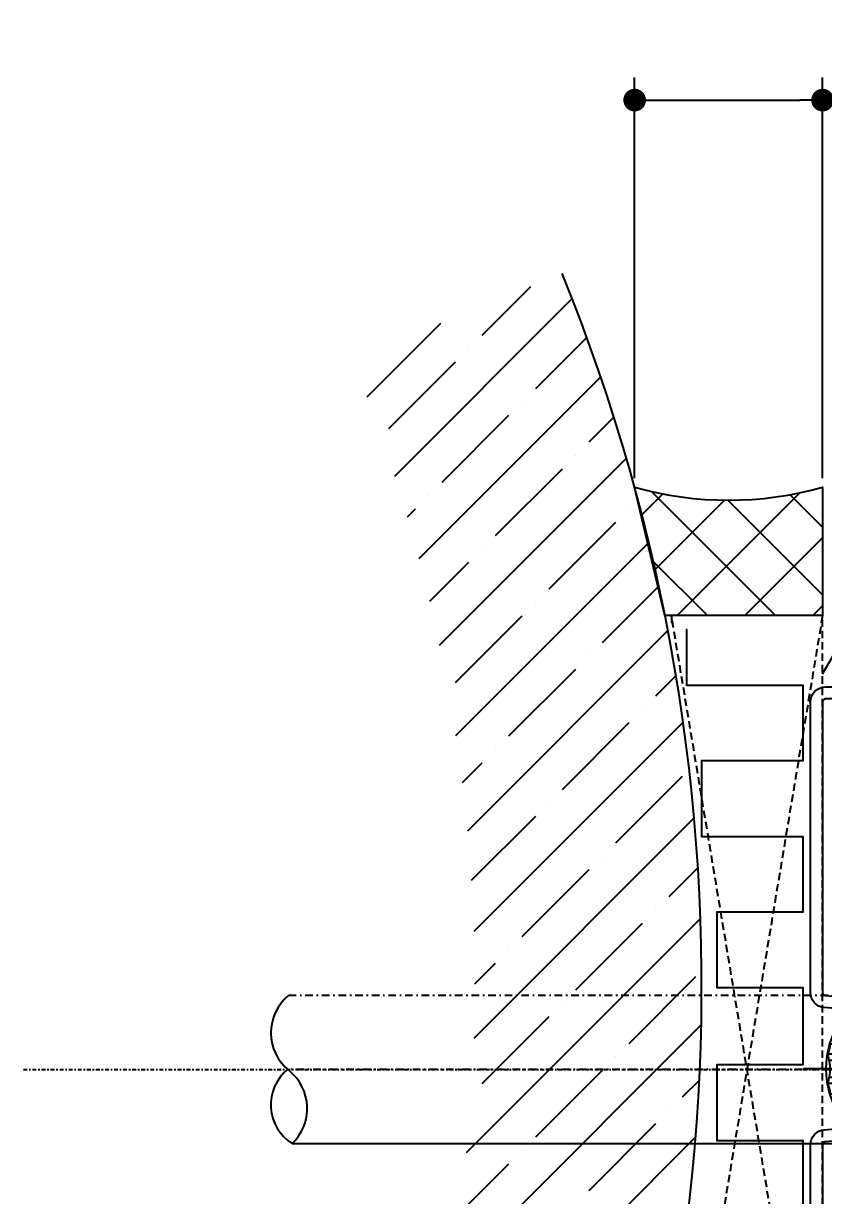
# Model space of a CAD drawing. Header units: millimetres. Extents: x -1821 to 14707, y -2864 to 1473.
# Drawn here: x 3476.9 to 3529.8, y -1168.5 to -1091 of the extents above; entities that cross this region are included whole.
import ezdxf

# ---------------------------------------------------------------- set-up
doc = ezdxf.new("R2010")
doc.units = ezdxf.units.MM
for name, pattern in [('AUSGEZOGEN', [0]), ('CENTER', [50.800000000000004, 31.75, -6.35, 6.35, -6.35]), ('DASHDOT', [1, 0.5, -0.25, 0, -0.25]), ('GESTRICHELT', [0.75, 0.5, -0.25]), ('VERDECKT', [9.524999999999999, 6.35, -3.175])]:
    doc.linetypes.add(name, pattern=pattern)
for name, color, linetype in [('00TXT', 7, 'AUSGEZOGEN'), ('CENT_18', 3, 'CENTER'), ('CENT_25', 2, 'DASHDOT'), ('CENTER25', 2, 'CENTER'), ('CONST25', 2, 'Continuous'), ('CONST35', 7, 'Continuous'), ('HIDE_18', 3, 'VERDECKT'), ('HIDE_25', 2, 'GESTRICHELT')]:
    doc.layers.add(name, color=color, linetype=linetype)
doc.layers.add('AM_5', color=3, linetype='Continuous', lineweight=25)
doc.styles.add('BEMSTIL', font='8SIMPLEX.SHX', dxfattribs={"width": 0.85})
doc.dimstyles.new('Dok-1zu2-PUNKT$0', dxfattribs={"dimscale": 0.5, "dimtxt": 3.4, "dimasz": 1.5, "dimexe": 1.5, "dimexo": 0.6, "dimgap": 1.5, "dimtad": 0, "dimlfac": 2, "dimdsep": 46, "dimtxsty": 'BEMSTIL', "dimblk": 'PUNKT', "dimblk1": 'PUNKT', "dimblk2": 'PUNKT', "dimcen": 0, "dimclrd": 3, "dimclre": 3, "dimclrt": 3, "dimadec": 0, "dimazin": 0, "dimtfac": 0.7, "dimtofl": 0, "dimtmove": 0, "dimatfit": 3, "dimfxl": 1, "dimtolj": 1, "dimarcsym": 0})

# ---------------------------------------------------------------- blocks, each defined once
blk = doc.blocks.new('*X91')
at = {"color": 0}
for p, q in [((50.38135815360881, 237.7646551739766), (53.59820795754949, 240.9815049779173)), ((44.59498402146245, 228.4427471299648), (56.33094534379565, 240.178708452298)), ((42.76008355167346, 233.6789144720413), (47.63502563103347, 238.5538565514013)), ((53.91689205954153, 234.2291212680439), (57.3008982065152, 237.6131274150176)), ((49.49747467712562, 236.8807716974934), (49.49747467712562, 236.8807716974934)), ((44.19417381822652, 231.5774708385943), (48.61359120064244, 235.9968882210102)), ((46.20153772520939, 222.9782330218463), (58.22344012027797, 235.0001354169148)), ((53.03300858305835, 233.3452377915607), (53.03300858305835, 233.3452377915607)), ((47.72970772415924, 228.0419369326616), (52.14912510657516, 232.4613543150775)), ((57.45242596547426, 230.6935873621112), (59.0970380917972, 232.3381994884341)), ((47.55945409189601, 217.2650815766674), (59.91999751748301, 229.6256250022544)), ((56.56854248899108, 229.809703885628), (56.56854248899108, 229.809703885628)), ((51.26524163009197, 224.5064030267289), (55.68465901250789, 228.9258204091448)), ((46.84582424767606, 227.1580534561784), (46.84582424767606, 227.1580534561784)), ((45.42795998390797, 225.7401891924103), (45.96194077119287, 226.2741699796952)), ((60.10407639492381, 226.2741699796952), (60.10407639492381, 226.2741699796952)), ((54.8007755360247, 220.9708691207961), (59.22019291844062, 225.3902865032121)), ((48.64281709249195, 211.2773767653979), (61.40628741346819, 224.0408470863741)), ((50.38135815360879, 223.6225195502457), (50.38135815360879, 223.6225195502457)), ((46.91304264743235, 220.1542040440692), (49.4974746771256, 222.7386360737625)), ((58.33630944195745, 217.4353352148634), (62.06521638309789, 221.1642421560038)), ((53.91689205954152, 220.0869856443129), (53.91689205954152, 220.0869856443129)), ((48.61359120064241, 214.7836847854138), (53.03300858305833, 219.2031021678297)), ((49.41791885066996, 204.9814107117104), (62.66464028948302, 218.2281321505235)), ((57.45242596547427, 216.5514517383802), (57.45242596547427, 216.5514517383802)), ((52.14912510657516, 211.2481508794811), (56.56854248899108, 215.667568261897)), ((61.87184334789018, 213.8998013089307), (63.20165914096722, 215.2296171020077)), ((60.987959871407, 213.0159178324475), (60.987959871407, 213.0159178324475)), ((49.83982465406461, 198.3322487032396), (63.67301037312068, 212.1654344222956)), ((55.68465901250789, 207.7126169735484), (60.10407639492382, 212.1320343559643)), ((51.26524163009198, 210.3642674029979), (51.26524163009198, 210.3642674029979)), ((49.07139349022593, 208.1704192631318), (50.38135815360879, 209.4803839265147)), ((59.22019291844062, 204.1770830676156), (63.63961030085655, 208.5965004500316)), ((54.80077553602471, 206.8287334970652), (54.80077553602471, 206.8287334970652)), ((49.67640232331843, 201.7043602843589), (53.91689205954152, 205.944850020582)), ((49.84662621372327, 191.2679824510328), (64.40345700146632, 205.8248132387758)), ((58.33630944195744, 203.2931995911324), (58.33630944195744, 203.2931995911324)), ((53.03300858305833, 197.9898987322333), (57.45242596547426, 202.4093161146492)), ((62.75572682437336, 200.6415491616829), (64.65357258474351, 202.539394922053)), ((61.87184334789018, 199.7576656851997), (61.87184334789018, 199.7576656851997)), ((49.34913701101451, 183.6994254364585), (64.81984071309715, 199.1701291385412)), ((56.56854248899107, 194.4543648263006), (60.98795987140699, 198.8737822087165)), ((52.14912510657515, 197.1060152557501), (52.14912510657515, 197.1060152557501)), ((49.89987995796895, 194.8567701071439), (51.26524163009196, 196.2221317792669)), ((60.10407639492381, 190.9188309203679), (64.52349377733972, 195.3382483027838)), ((55.68465901250789, 193.5704813498174), (55.68465901250789, 193.5704813498174)), ((50.38135815360878, 188.2671804909183), (54.8007755360247, 192.6865978733342)), ((48.21061907695037, 175.4898396905289), (64.87417331136614, 192.1533939249447)), ((59.22019291844062, 190.0349474438847), (59.22019291844062, 190.0349474438847)), ((53.91689205954152, 184.7316465849856), (58.33630944195744, 189.1510639674015)), ((63.63961030085655, 187.3832970144352), (64.74591378546837, 188.489600499047)), ((62.75572682437337, 186.499413537952), (62.75572682437337, 186.499413537952)), ((57.45242596547426, 181.1961126790528), (61.87184334789018, 185.6155300614688)), ((46.20132081238624, 166.4094736140993), (64.50051321837442, 184.7086660200875)), ((53.03300858305833, 183.8477631085024), (53.03300858305833, 183.8477631085024)), ((48.87135064117967, 179.6861051666237), (52.14912510657515, 182.9638796320192))]:
    blk.add_line(p, q, dxfattribs=at)
blk = doc.blocks.new('PUNKT')
at = {"color": 0, "linetype": 'Continuous'}
blk.add_line((-0.5, 0), (-1, 0), dxfattribs=at)
at = {"color": 0, "linetype": 'Continuous', "const_width": 0.5}
blk.add_lwpolyline([(-0.25, 0, 1), (0.25, 0, 1)], format="xyb", close=True, dxfattribs=at)
blk = doc.blocks.new('*D99')
at = {"layer": 'AM_5', "color": 3, "lineweight": -2, "transparency": 16777216}
for p, q in [((3517.331484504748, -1121.100942849539), (3517.331484504748, -1094.592542558426)), ((3529.767037341393, -1121.100942848629), (3529.767037341393, -1094.592542558426)), ((3518.831484504748, -1096.092542558426), (3528.267037341393, -1096.092542558426)), ((3529.767037341393, -1096.092542558426), (3549.452818223128, -1096.092542558426))]:
    blk.add_line(p, q, dxfattribs=at)
at = {"layer": 'Defpoints', "color": 0, "transparency": 16777216}
for p in [(3529.767037341393, -1096.092542558426), (3517.331484504748, -1121.700942849539), (3529.767037341393, -1121.700942848629)]:
    blk.add_point(p, dxfattribs=at)
at = {"layer": 'AM_5', "color": 3, "lineweight": -2, "transparency": 16777216, "xscale": 1.5, "yscale": 1.5, "zscale": 1.5, "rotation": 180}
blk.add_blockref('PUNKT', (3517.331484504748, -1096.092542558426), dxfattribs=at)
at = {"layer": 'AM_5', "color": 3, "lineweight": -2, "transparency": 16777216, "xscale": 1.5, "yscale": 1.5, "zscale": 1.5}
blk.add_blockref('PUNKT', (3529.767037341393, -1096.092542558426), dxfattribs=at)
at = {"layer": 'AM_5', "color": 3, "transparency": 16777216, "insert": (3553.292342032652, -1096.092542558426), "char_height": 3.4, "attachment_point": 5, "style": 'BEMSTIL'}
blk.add_mtext('\\A1; #', dxfattribs=at)
blk = doc.blocks.new('WS4070448')
for p, q in [((6.61725692111645, -8.639359081321516), (6.61725692111645, -11.00311480052579)), ((6.61725692111645, -8.639359081321516), (9.517256921116541, -8.639359081321516)), ((9.517256921116541, -11.00311480052579), (9.517256921116541, -8.639359081321516)), ((6.61725692111645, -11.00311480052579), (8.067256921116496, -12.63935908132152)), ((8.067256921116496, -12.63935908132152), (9.517256921116541, -11.00311480052579))]:
    blk.add_line(p, q)
blk.add_lwpolyline([(11.39017358778314, 2.114399939326205, 0.3148562194916155), (4.744340254449881, 2.114399939326205, 0.244911807885714), (4.31725692111651, 1.294786315076664), (4.31725692111651, 0.3606409186785697), (11.81725692111651, 0.3606409186785697), (11.81725692111651, 1.294786315076664, 0.244911807885716), (11.39017358778314, 2.114399939326205, 0.1382912330068625)], format="xyb")
for points in [[(6.117256921116464, -1.139359081321317), (6.617256921116464, -1.428034215916085), (8.06725692111651, -1.08419660353465), (8.56725692111651, -0.707357978585577), (8.06725692111651, -0.5068463343449991), (6.617256921116464, -0.8506839467264342)], [(6.117256921116464, -2.539359081321294), (6.617256921116464, -2.828034215916063), (9.517256921116555, -2.140358991153079), (10.01725692111656, -1.851683856558196), (9.517256921116555, -1.563008721963428), (6.617256921116464, -2.250683946726411)], [(6.117256921116464, -3.939359081321271), (6.617256921116464, -4.22803421591604), (9.517256921116555, -3.540358991153056), (10.01725692111656, -3.251683856558287), (9.517256921116555, -2.963008721963405), (6.617256921116464, -3.650683946726502)], [(6.117256921116464, -5.339359081321362), (6.617256921116464, -5.628034215916131), (9.517256921116555, -4.940358991153147), (10.01725692111656, -4.651683856558265), (9.517256921116555, -4.363008721963496), (6.617256921116464, -5.05068394672648)], [(6.117256921116464, -6.739359081321339), (6.617256921116464, -7.028034215916108), (9.517256921116555, -6.340358991153124), (10.01725692111656, -6.051683856558356), (9.517256921116555, -5.763008721963473), (6.617256921116464, -6.450683946726571)], [(6.117256921116464, -8.13935908132143), (6.617256921116464, -8.428034215916199), (9.517256921116555, -7.740358991153215), (10.01725692111656, -7.451683856558333), (9.517256921116555, -7.163008721963564), (6.617256921116464, -7.850683946726548)]]:
    blk.add_lwpolyline(points, close=True)
for points in [[(6.117256921116464, -1.139359081321317), (8.56725692111651, -0.707357978585577)], [(6.617256921116464, -0.1393590813214303), (6.617256921116464, -0.8506839467264342)], [(9.517256921116555, -0.1393590813214303), (9.517256921116555, -1.563008721963428)], [(6.617256921116464, -1.428034215916085), (6.617256921116464, -1.850683946726662)], [(6.617256921116464, -1.428034215915972), (6.617256921116464, -2.250683946726411)], [(6.617256921116464, -1.428034215916085), (6.617256921116464, -2.250683946726411)], [(6.117256921116464, -2.539359081321294), (10.01725692111656, -1.851683856558196)], [(9.517256921116555, -2.140358991153079), (9.517256921116555, -2.963008721963405)], [(6.617256921116464, -2.828034215916063), (6.617256921116464, -3.650683946726389)], [(6.117256921116464, -3.939359081321271), (10.01725692111656, -3.251683856558287)], [(9.517256921116555, -3.540358991153056), (9.517256921116555, -4.363008721963496)], [(6.617256921116464, -4.22803421591604), (6.617256921116464, -5.05068394672648)], [(6.117256921116464, -5.339359081321362), (10.01725692111656, -4.651683856558265)], [(9.517256921116555, -4.940358991153147), (9.517256921116555, -5.763008721963473)], [(6.117256921116464, -6.739359081321339), (10.01725692111656, -6.051683856558356)], [(6.617256921116464, -5.628034215916131), (6.617256921116464, -6.450683946726457)], [(9.517256921116555, -6.340358991153124), (9.517256921116555, -7.163008721963564)], [(6.117256921116464, -8.13935908132143), (10.01725692111656, -7.451683856558333)], [(6.617256921116464, -7.028034215916108), (6.617256921116464, -7.850683946726548)], [(9.517256921116555, -7.740358991153215), (9.517256921116555, -8.63935908132143)], [(6.617256921116464, -8.428034215916199), (6.617256921116464, -8.63935908132143)], [(9.267256921116555, -8.63935908132143), (9.267256921116555, -10.88653788598694), (8.100687889319275, -12.28495534589953)], [(9.517256921116555, -9.140358991153192), (9.517256921116555, -9.963008721963632)], [(6.617256921116464, -9.828034215916176), (6.617256921116464, -10.65068394672662)]]:
    blk.add_lwpolyline(points)
for centre, radius, start, end in [((6.117256921116464, -0.1393590813214303), 0.5, 0, 90), ((10.01725692111656, -0.1393590813214303), 0.5, 90, 180), ((6.608770647169436, -12.47123468863523), 1.46814441479989, 353.4243546898833, 89.66881296982747)]:
    blk.add_arc(centre, radius, start, end)
at = {"layer": 'CENT_18'}
blk.add_line((8.051324099384601, -14.39948361255352), (8.067256921116496, 4.660640918678553), dxfattribs=at)
at = {"layer": 'HIDE_18'}
for p, q in [((7.095590298616457, 1.693974918678634), (7.095590298616457, 3.078670647065735)), ((7.507789093673637, 1.693974918678634), (7.507789093673637, 2.967171702408848)), ((8.626724748559354, 1.693974918678634), (8.626724748559354, 2.967171702408848)), ((9.03892354361642, 1.693974918678634), (9.03892354361642, 3.078670647065735))]:
    blk.add_line(p, q, dxfattribs=at)
for points in [[(6.417257671116445, 2.920991849600028), (6.417257671116445, 1.693974918678606)], [(9.71725617111646, 2.920991849600028), (9.71725617111646, 1.693974918678606)], [(6.417257671116445, 1.693974918678606), (8.06725692111651, 1.251858952129083)], [(9.71725617111646, 1.693974918678606), (8.06725692111651, 1.251858952129083)]]:
    blk.add_lwpolyline(points, dxfattribs=at)
for centre, radius, start, end in [((6.477833716567616, 4.198323827732139), 1.278767547148902, 267.2848457777188, 298.8872446147255), ((8.06725692111651, 5.853135295953763), 2.939692180009696, 250.6988425741186, 289.3011574258814), ((9.656680125665403, 4.198323827732139), 1.278767547148902, 241.1127553852741, 272.7151542222811), ((6.756423984866402, 2.851153472017387), 1.205859026872558, 253.6642630842155, 286.3357369157983), ((8.067256921116623, 11.77548796901581), 10.12822992478941, 264.4947782301543, 275.5052217698424), ((9.378089857366618, 2.851153472017955), 1.205859026873062, 253.6642630842089, 286.3357369157813)]:
    blk.add_arc(centre, radius, start, end, dxfattribs=at)
blk = doc.blocks.new('WI4080202')
blk.add_lwpolyline([(-29.48325693051129, 2.300000000000118, -0.3888787318529908), (-28.48706223241948, 1.387155742747773), (-28.21544610951105, -1.717430748369289, 0.3888787318529907), (-28.0162071698926, -1.899999599819928), (-20.88378352581526, -1.899999599819758, 0.3888787318529907), (-20.68454458619681, -1.717430748369459), (-20.41292846328815, 1.387155742747776, -0.3888787318529907), (-19.41673376519657, 2.300000000000122), (-0.1999999999998181, 2.300000000000127, -0.414213562373095), (0.8000000000001819, 1.300000000000127), (0.8000000000001819, -5.684341886080801e-14, -0.414213562373095), (-0.1999999999998181, -1.000000000000057), (-1.699999999999818, -1.000000000000057), (-1.699999999999818, -0.1999999999998749), (-0.1999999999998181, -0.1999999999998749, 0.4142135623731117), (0, 0), (0, 1.300000000000127, 0.4142135623731117), (-0.1999999999998181, 1.500000000000002), (-19.41673376519657, 1.500000000000167, 0.3888787318529743), (-19.61597270481502, 1.317431148549641), (-19.88758882772345, -1.787155342567594, -0.3888787318529907), (-20.88378352581526, -2.69999959981994), (-28.0162071698926, -2.69999959981994, -0.3888787318529907), (-29.01240186798418, -1.787155342567594), (-29.28401799089283, 1.317431148549467, 0.3888787318529908), (-29.48325693051129, 1.500000000000107), (-49.11672446090415, 1.499999999999931, 0.3888787318530236), (-49.31596340052238, 1.317431148549632), (-49.61382596208682, -2.087153509164708, -0.3888787318530562), (-50.61002066017841, -2.999997766417053), (-58.2000000000005, -2.999997766417057), (-58.2000000000005, -2.199997766416875), (-50.61002066017841, -2.199997766416871, 0.3888787318530562), (-50.41078172055995, -2.017428914966573), (-50.11291915899574, 1.387155742747767, -0.3888787318529907), (-49.11672446090415, 2.300000000000169), (-29.48325693051129, 2.300000000000118)], format="xyb", close=True)
for points in [[(-56.44784405713563, -2.199997766416875), (-56.44784405713563, -2.999997766417057)], [(-52.44784405713563, -2.199997766416871), (-52.44784405713563, -2.999997766417053)]]:
    blk.add_lwpolyline(points)
at = {"layer": 'CENTER25'}
for p, q in [((-24.44999534785393, 1.089744308805443), (-24.44999534785393, -5.582265911177451)), ((-54.60000000000059, -6.031587835803879), (-54.60000000000059, 0.7551045396416907))]:
    blk.add_line(p, q, dxfattribs=at)

msp = doc.modelspace()

# ---------------------------------------------------------------- hatches: boundary and pattern name
at = {"layer": 'CONST25'}
h = msp.add_hatch(dxfattribs=at)
h.set_pattern_fill('ANSI37', color=256, style=0)
h.set_pattern_definition([(45, (2600.666149338186, -1367.15692928119), (-2.245064030267288, 2.245064030267288), []), (135, (2600.666149338186, -1367.15692928119), (-2.245064030267288, -2.245064030267288), [])])
h.paths.add_polyline_path([(3529.767037341393, -1121.700942848629, -0.1366821386242161), (3517.331484504748, -1121.700942849539, -0.01744583447504731), (3519.33885225561, -1130.187017580981), (3529.767037341393, -1130.187017580981)])

# ---------------------------------------------------------------- linework, layer by layer
at = {"layer": '00TXT', "color": 3}
msp.add_line((3529.767037341393, -1134.033934884598), (3540.122401316887, -1116.338342884054), dxfattribs=at)
at = {"layer": 'CENT_25', "ltscale": 0.5}
msp.add_line((3476.886263116656, -1160.200942849539), (3580.854274074069, -1160.200942849539), dxfattribs=at)
at = {"layer": 'CENT_25'}
for points in [[(3542.237702407615, -1155.300942849539), (3494.436104049391, -1155.300942849539)], [(3576.849150724805, -1160.20094303973), (3494.518908338548, -1160.200943039729)]]:
    msp.add_lwpolyline(points, dxfattribs=at)
at = {"layer": 'CONST25', "color": 3, "linetype": 'Continuous'}
msp.add_line((3494.66773550103, -1165.100943038623), (3547.313870255761, -1165.100943038623), dxfattribs=at)
at = {"layer": 'CONST25'}
for centre, radius, start, end in [((3496.460925507314, -1157.778864975744), 3.200000000000003, 129.2538013884229, 231.3751671269616), ((3496.269762051578, -1162.544409007415), 3.017010991261736, 129.0359493285136, 237.9270951479852), ((3492.465928636226, -1162.778864975745), 3.199999999999992, 313.4771033515876, 51.37516712696154)]:
    msp.add_arc(centre, radius, start, end, dxfattribs=at)
at = {"layer": 'CONST35'}
msp.add_lwpolyline([(3519.33885225561, -1130.187017580981), (3517.331484504748, -1121.700942849539, 0.1366821386242174), (3529.767037341393, -1121.700942848629), (3529.767037341393, -1130.187017580981)], format="xyb", close=True, dxfattribs=at)
msp.add_lwpolyline([(3520.766149343935, -1131.109668765674), (3520.766149343935, -1131.109668765674), (3520.766149343935, -1131.109668765674), (3520.766149343935, -1131.109668765674), (3520.766149343935, -1131.109668765674), (3520.766149343935, -1134.790314512907), (3528.466149338186, -1134.790314512907), (3528.466149338186, -1139.790314512907), (3521.766149343935, -1139.790314512907), (3521.766149343935, -1144.790314512907), (3528.466149338186, -1144.790314512907), (3528.466149338186, -1149.790314512907), (3522.766149343935, -1149.790314512907), (3522.766149343935, -1154.790314512907), (3528.466149338186, -1154.790314512907), (3528.466149338186, -1159.890314512907), (3522.766149343935, -1159.890314512907), (3522.766149343935, -1164.890314512907), (3528.466149338186, -1164.890314512907), (3528.466149338186, -1169.890314512907)], dxfattribs=at)
msp.add_arc((3396.766149338187, -1154.70094218552), 125, 332.6730748602587, 22.1515424862389, dxfattribs=at)
at = {"layer": 'HIDE_25'}
for points in [[(3519.767037341393, -1175.458074336529), (3519.767037341393, -1190.187017580981), (3529.767037341393, -1190.187017580981), (3529.767037341393, -1130.187017580981), (3519.767037341393, -1190.187017580981), (3529.767037341393, -1190.187017580981), (3519.767037341393, -1130.187017580981)], [(3529.767037341393, -1130.187017580981), (3519.767037341393, -1130.187017580981), (3519.767037341393, -1130.915959497395)]]:
    msp.add_lwpolyline(points, dxfattribs=at)

# ---------------------------------------------------------------- block references
at = {"layer": 'CONST25'}
msp.add_blockref('*X91', (3456.866149338186, -1349.395203116164), dxfattribs=at)
at = {"layer": 'CONST25', "rotation": 90}
msp.add_blockref('WI4080202', (3531.263873422022, -1135.699892139024), dxfattribs=at)
at = {"layer": 'CONST25', "xscale": -1, "rotation": 90}
msp.add_blockref('WS4070448', (3533.166550761227, -1152.098563387494), dxfattribs=at)

# ---------------------------------------------------------------- dimensions: what is measured, and where the dimension line sits
at = {"layer": 'AM_5'}
dim = msp.add_linear_dim(base=(3529.767037341393, -1096.092542558426), p1=(3517.331484504748, -1121.700942849539), p2=(3529.767037341393, -1121.700942848629), text=' #', dimstyle='Dok-1zu2-PUNKT$0', override={"dimscale": 1, "dimlfac": 1}, dxfattribs=at)
dim.commit()
dim.dimension.update_dxf_attribs({"geometry": '*D99', "text_midpoint": (3553.292342032652, -1096.092542558426), "dimtype": 160})

doc.saveas('drawing.dxf')
